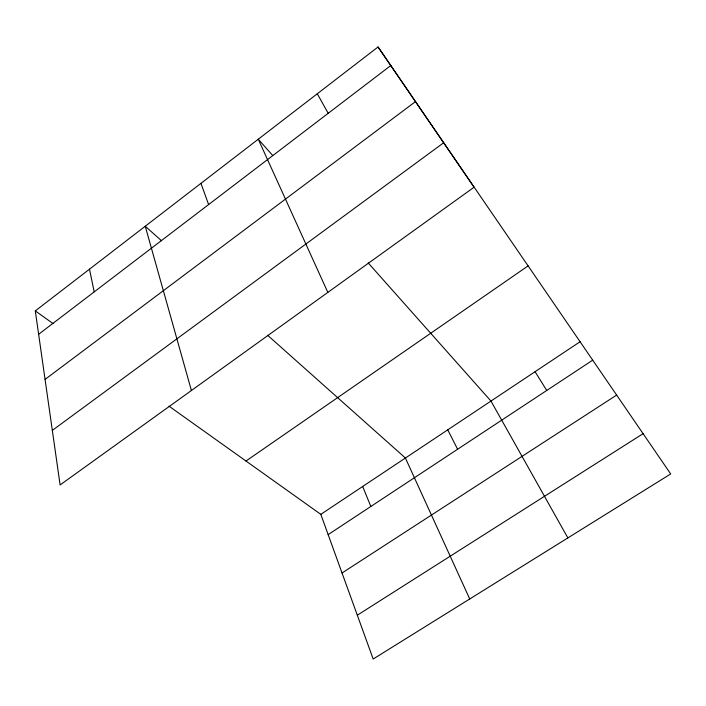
<?xml version="1.0" encoding="UTF-8"?>
<svg xmlns="http://www.w3.org/2000/svg" width="706" height="706" viewBox="0 0 706 706"><rect width="100%" height="100%" fill="white"/><g stroke="black" fill="none" stroke-linecap="round" stroke-linejoin="round"><path stroke-width="1.06" d="M378.054 46.975L474.07 187.231L60.107 484.943L35.3 310.905L378.054 46.975L670.7 473.947L373.183 659.025L320.815 514.347L169.034 406.188M38.636 334.291L390.771 65.552M45.069 379.404L415.472 101.62M52.332 430.395L443.642 142.771M245.979 461.027L528.132 265.871M320.815 514.347L580.129 341.704M328.158 534.627L592.74 360.122M342.039 572.99L616.665 395.06M357.315 615.2L643.113 433.66M35.3 310.905L53.1 323.586M161.568 240.781L145.242 226.238L191.414 390.515M267.609 335.262L405.412 458.026L469.728 598.97M272.745 155.514L258.264 139.214L327.84 292.399M368.179 262.897L490.97 401.07L567.871 537.919M535.086 371.691L546.735 390.462M317.276 93.774L328.219 113.295M447.754 429.839L457.603 449.254M362.681 486.478L370.835 506.484M200.945 183.348L208.623 204.564M89.486 269.18L94.198 291.887"/></g></svg>
